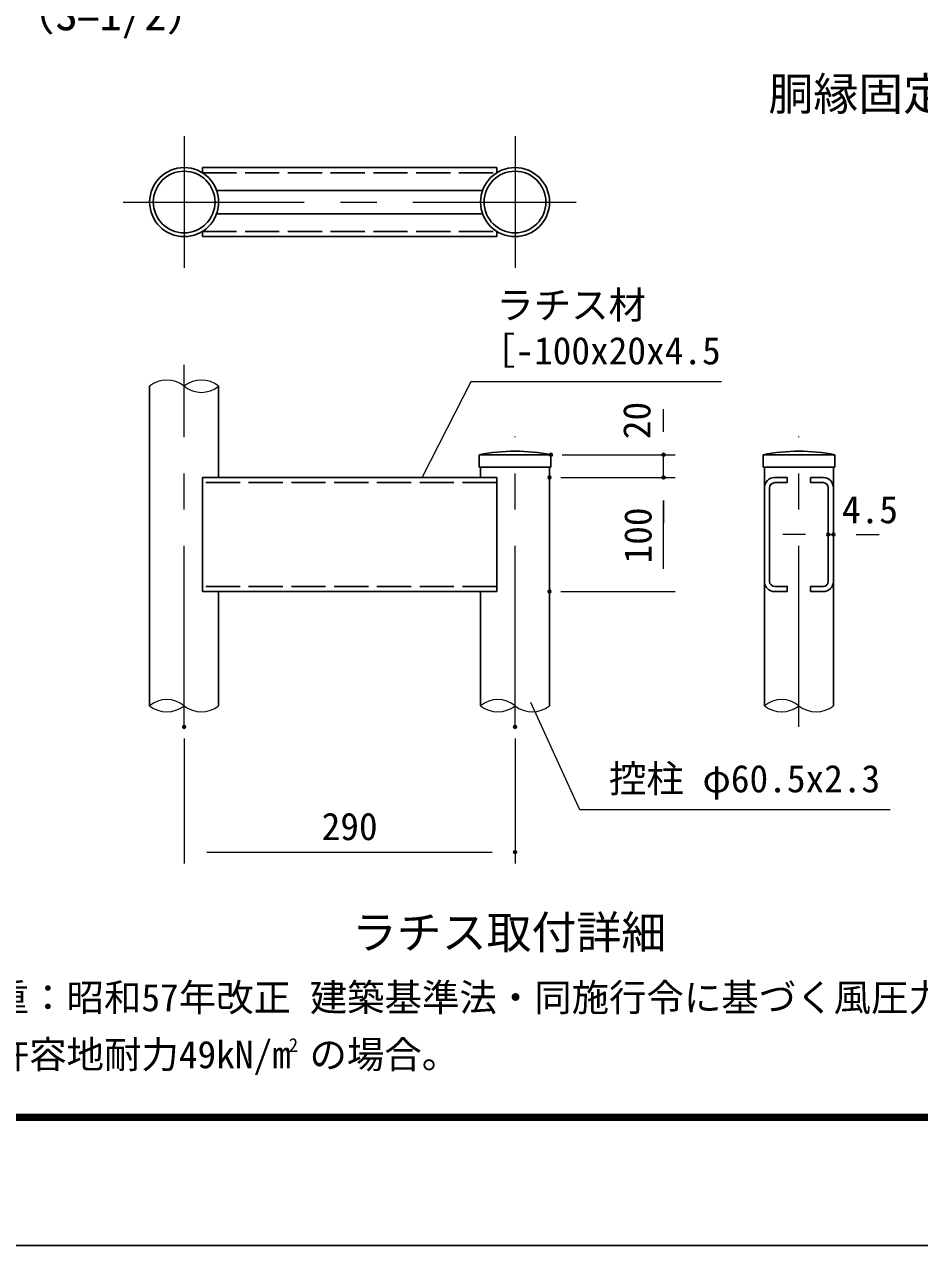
# Model space of a CAD drawing. Units: millimetres, scale not verified, with parts at other scales. Extents: x -8399 to 8401, y -5940 to 5940.
# Drawn here: x 500 to 3638, y -5940 to -1659 of the extents above; entities that cross this region are included whole.
import ezdxf
from ezdxf.enums import TextEntityAlignment as Align

# ---------------------------------------------------------------- set-up
doc = ezdxf.new("R2010")
doc.units = ezdxf.units.MM
doc.header["$LTSCALE"] = 20
doc.header["$PDMODE"] = 32
doc.header["$PDSIZE"] = 10
doc.linetypes.add('DASHED', pattern=[7.5, 6, -1.5])
doc.linetypes.add('USER1', pattern=[50.8, 31.75, -6.35, 6.35, -6.35])
for name, color, linetype, lineweight in [('0-1_D-STR1', 1, 'Continuous', 25), ('0-4_D-BMK', 2, 'USER1', 13), ('0-5_D-STR-DIM', 7, 'Continuous', 13), ('0-9_D-STR-TXT', 7, 'Continuous', 13), ('0-C_D-TTL-TXT', 7, 'Continuous', 13), ('0-E_D-TTL', 7, 'Continuous', 25)]:
    doc.layers.add(name, color=color, linetype=linetype, lineweight=lineweight)
doc.layers.add('0-7_Defpoints', color=8, linetype='Continuous')
doc.styles.add('ＭＳ ゴシック', font='')
doc.styles.get('ＭＳ ゴシック').set_extended_font_data('MS Gothic')

msp = doc.modelspace()

# ---------------------------------------------------------------- linework, layer by layer
at = {"layer": '0-1_D-STR1', "linetype": 'DASHED'}
for p, q in [((1123.47, -2178.26), (2156.47, -2178.26)), ((1123.47, -2384.26), (2156.47, -2384.26)), ((2155.97, -3264.99), (1123.97, -3264.99)), ((2155.97, -3628.99), (1123.97, -3628.99))]:
    msp.add_line(p, q, dxfattribs=at)
at = {"layer": '0-1_D-STR1'}
for p, q in [((1123.97, -2160.26), (2155.97, -2160.26)), ((1123.97, -2160.26), (1123.97, -2178.57)), ((2155.97, -2160.26), (2155.97, -2178.57)), ((1173.81, -2240.26), (2106.13, -2240.26)), ((1173.81, -2322.26), (2106.13, -2322.26)), ((1123.97, -2383.95), (1123.97, -2402.26)), ((2155.97, -2383.95), (2155.97, -2402.26)), ((1123.97, -2402.26), (2155.97, -2402.26)), ((938.97, -2926.99), (938.97, -4046.99)), ((1180.97, -3246.99), (1180.97, -2926.99)), ((2345.77, -3166.99), (2094.17, -3166.99)), ((2094.17, -3166.99), (2094.17, -3210.99)), ((2345.77, -3210.99), (2345.77, -3166.99)), ((3089.51, -3166.99), (3089.51, -3210.99)), ((3341.11, -3166.99), (3089.51, -3166.99)), ((3341.11, -3210.99), (3341.11, -3166.99)), ((2155.97, -3246.99), (1123.97, -3246.99)), ((1123.97, -3246.99), (1123.97, -3646.99)), ((2345.77, -3210.99), (2094.17, -3210.99)), ((2098.97, -3210.99), (2098.97, -3246.99)), ((2155.97, -3246.99), (2155.97, -3646.99)), ((2340.97, -4047.05), (2340.97, -3210.99)), ((3341.11, -3210.99), (3089.51, -3210.99)), ((3094.31, -4047.05), (3094.31, -3210.99)), ((3174.18, -3246.99), (3130.18, -3246.99)), ((3174.31, -3264.99), (3174.31, -3246.99)), ((3256.31, -3264.99), (3256.31, -3246.99)), ((3256.45, -3246.99), (3300.45, -3246.99)), ((3336.31, -4047.05), (3336.31, -3210.99)), ((3112.31, -3610.99), (3112.31, -3282.99)), ((3174.31, -3264.99), (3130.31, -3264.99)), ((3256.31, -3264.99), (3300.31, -3264.99)), ((3318.31, -3610.99), (3318.31, -3282.99)), ((2155.97, -3646.99), (1123.97, -3646.99)), ((1180.97, -4046.99), (1180.97, -3646.99)), ((2098.97, -3646.99), (2098.97, -4046.99)), ((3174.31, -3646.99), (3130.31, -3646.99)), ((3256.31, -3646.99), (3300.31, -3646.99))]:
    msp.add_line(p, q, dxfattribs=at)
for points in [[(3174.31, -3646.99), (3174.31, -3628.99), (3130.31, -3628.99)], [(3256.31, -3646.99), (3256.31, -3628.99), (3300.31, -3628.99)]]:
    msp.add_lwpolyline(points, dxfattribs=at)
for centre, radius in [((1059.97, -2281.26), 121), ((1059.97, -2281.26), 108.2), ((2219.97, -2281.26), 121), ((2219.97, -2281.26), 108.2)]:
    msp.add_circle(centre, radius, dxfattribs=at)
for centre, radius, start, end in [((2219.97, -3811.9), 657.07, 78.96219, 101.03781), ((3215.31, -3811.9), 657.07, 78.96219, 101.03781), ((3130.31, -3282.99), 36, 90, 180), ((3300.31, -3282.99), 36, 0, 90), ((3130.31, -3282.99), 18, 90, 180), ((3300.31, -3282.99), 18, 0, 90), ((3130.31, -3610.99), 36, 180, 270), ((3130.31, -3610.99), 18, 180, 270), ((3300.31, -3610.99), 36, 270, 0), ((3300.31, -3610.99), 18, 270, 0)]:
    msp.add_arc(centre, radius, start, end, dxfattribs=at)
at = {"layer": '0-4_D-BMK'}
for p, q in [((1059.97, -2050.32), (1059.97, -2512.2)), ((2219.97, -2050.32), (2219.97, -2512.2)), ((846.06, -2281.26), (2433.88, -2281.26)), ((1059.97, -4121.37), (1059.97, -2852.35)), ((2219.97, -4121.37), (2219.97, -3102.99)), ((3215.31, -4121.37), (3215.31, -3102.99))]:
    msp.add_line(p, q, dxfattribs=at)
at = {"layer": '0-5_D-STR-DIM'}
for p, q in [((2740.97, -3086.99), (2740.97, -3006.99)), ((2385.77, -3166.99), (2780.97, -3166.99)), ((2740.97, -3246.99), (2740.97, -3166.99)), ((2380.97, -3246.99), (2780.97, -3246.99)), ((2380.97, -3246.99), (2780.97, -3246.99)), ((2740.97, -3326.99), (2740.97, -3406.99)), ((2740.97, -3566.99), (2740.97, -3326.99)), ((3238.31, -3446.99), (3158.31, -3446.99)), ((3318.31, -3446.99), (3336.31, -3446.99)), ((3416.31, -3446.99), (3496.31, -3446.99)), ((2380.97, -3646.99), (2780.97, -3646.99)), ((1059.97, -4161.37), (1059.97, -4600.42)), ((2219.97, -4161.37), (2219.97, -4600.42)), ((1139.97, -4560.42), (2139.97, -4560.42))]:
    msp.add_line(p, q, dxfattribs=at)
for centre, radius, start, end in [((999.47, -3001.64), 96.08, 50.97549, 129.02451), ((1120.47, -3001.64), 96.08, 50.97549, 129.02451), ((1120.47, -2852.35), 96.08, 230.97549, 309.02451), ((999.47, -4121.68), 96.12, 50.9915, 129.0085), ((999.47, -3972.3), 96.12, 230.9915, 309.0085), ((1120.47, -3972.35), 96.08, 230.97547, 309.02453), ((2159.47, -4121.68), 96.12, 50.9915, 129.0085), ((2159.47, -3972.3), 96.12, 230.9915, 309.0085), ((2280.47, -3972.35), 96.08, 230.97547, 309.02453), ((3154.81, -4121.49), 95.92, 50.89748, 129.10252), ((3154.81, -3972.11), 96.31, 231.0856, 308.9144), ((3275.81, -3972.15), 96.28, 231.06955, 308.93045)]:
    msp.add_arc(centre, radius, start, end, dxfattribs=at)
at = {"layer": '0-7_Defpoints'}
for p in [(2345.77, -3166.99), (2740.97, -3166.99), (2340.97, -3246.99), (2740.97, -3246.99), (3318.31, -3446.99), (3336.31, -3446.99), (2340.97, -3646.99), (1059.97, -4121.37), (2219.97, -4121.37), (2219.97, -4560.42)]:
    msp.add_point(p, dxfattribs=at)
at = {"layer": '0-9_D-STR-TXT'}
for points in [[(2943.57, -2911.26), (2065.24, -2911.26), (1894.81, -3245.21)], [(3534.63, -4411.53), (2447.47, -4411.53), (2275.11, -4035.88)]]:
    msp.add_lwpolyline(points, dxfattribs=at)
at = {"layer": '0-E_D-TTL', "color": 2}
msp.add_lwpolyline([(-8399.36, 5940.45), (8400.64, 5940.45), (8400.64, -5939.55), (-8399.36, -5939.55)], close=True, dxfattribs=at)
at = {"layer": '0-E_D-TTL'}
for points in [[(-7859.36, 5500.45), (7860.64, 5500.45), (7860.64, -5499.55), (-7859.36, -5499.55)], [(-7854.36, 5495.45), (7855.64, 5495.45), (7855.64, -5494.55), (-7854.36, -5494.55)], [(-7849.36, 5490.45), (7850.64, 5490.45), (7850.64, -5489.55), (-7849.36, -5489.55)], [(-7844.36, 5485.45), (7845.64, 5485.45), (7845.64, -5484.55), (-7844.36, -5484.55)], [(-7839.36, 5480.45), (7840.64, 5480.45), (7840.64, -5479.55), (-7839.36, -5479.55)]]:
    msp.add_lwpolyline(points, close=True, dxfattribs=at)

# ---------------------------------------------------------------- texts
at = {"layer": '0-5_D-STR-DIM', "style": 'ＭＳ ゴシック'}
for s, p in [('20', (2723.64, -3112.49)), ('100', (2727.47, -3548.29))]:
    msp.add_text(s, height=96.19, rotation=90, dxfattribs=at).set_placement(p, align=Align.BOTTOM_LEFT)
for s, p in [('4.5', (3366.13, -3436.15)), ('290', (1541.97, -4546.92))]:
    msp.add_text(s, height=96.19, dxfattribs=at).set_placement(p, align=Align.BOTTOM_LEFT)
at = {"layer": '0-9_D-STR-TXT', "style": 'ＭＳ ゴシック'}
for s, p in [('ラチス材', (2154.34, -2719.24)), ('［-100x20x4.5', (2090.12, -2879.24)), ('控柱 φ60.5x2.3', (2549.32, -4379.51))]:
    msp.add_text(s, height=96.19, dxfattribs=at).set_placement(p, align=Align.BOTTOM_LEFT)
at = {"layer": '0-C_D-TTL-TXT', "style": 'ＭＳ ゴシック'}
for s, height, p in [('（S=1/2）', 115.4, (448.63, -1713.81)), ('胴縁固定金具取付詳細', 115.4, (3108.48, -1994.06)), ('ラチス取付詳細', 115.4, (1648.11, -4933.71)), ('（設計条件）風荷重：昭和57年改正 建築基準法・同施行令に基づく風圧力に準拠。', 96.19, (-664.26, -5146.75)), ('（基礎条件）長期許容地耐力49kN/m の場合。', 96.19, (-664.26, -5346.75)), ('2', 48.11, (1426.68, -5275.13))]:
    msp.add_text(s, height=height, dxfattribs=at).set_placement(p, align=Align.BOTTOM_LEFT)

doc.saveas('drawing.dxf')
